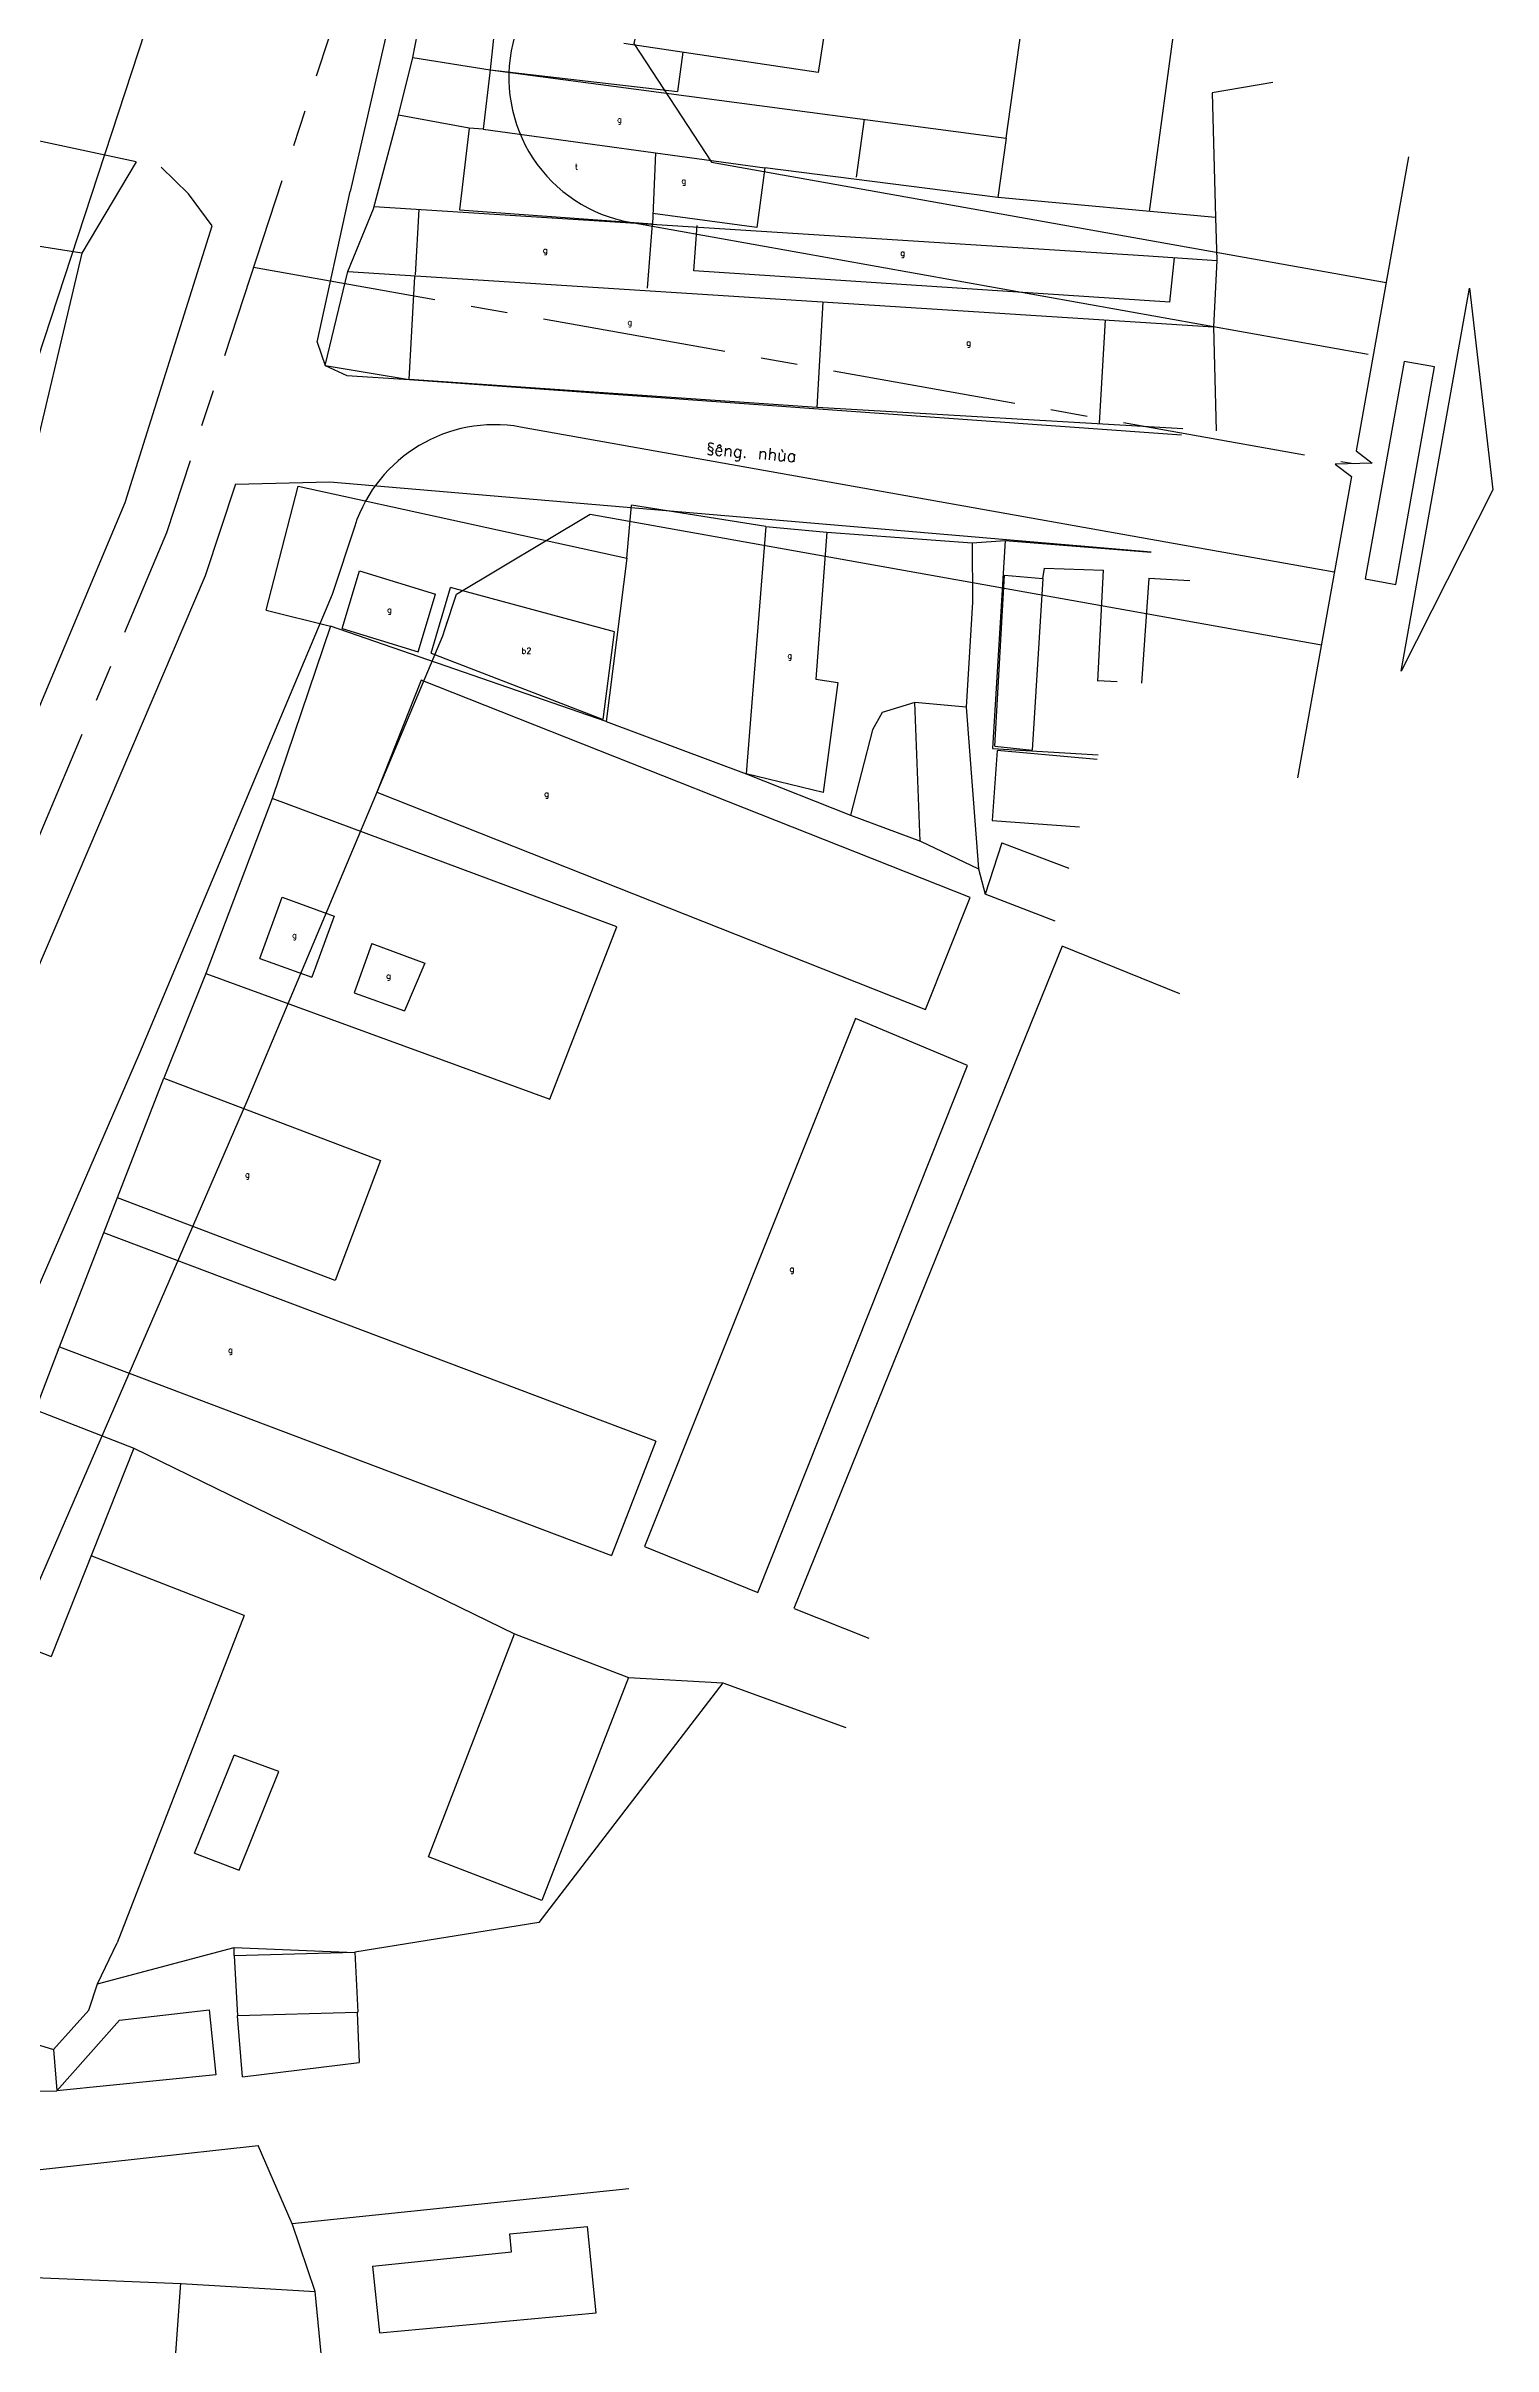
# Model space of a CAD drawing. Extents: x 597626 to 599942, y 1182063 to 1183198.
# Drawn here: x 598759.8 to 598858, y 1182287.3 to 1182443.5 of the extents above; entities that cross this region are included whole.
import ezdxf
from ezdxf.enums import TextEntityAlignment as Align

# ---------------------------------------------------------------- set-up
doc = ezdxf.new("R2010")
doc.units = 0
doc.header["$MEASUREMENT"] = 0
doc.linetypes.add('CENTER', pattern=[2, 1.25, -0.25, 0.25, -0.25])
doc.linetypes.add('DASHED', pattern=[19.049999999999997, 12.7, -6.35])
doc.layers.get('0').update_dxf_attribs({"linetype": 'CONTINUOUS'})
for name, color, linetype in [('DUONG', 252, 'DASHED'), ('HIENTRANG', 8, 'CONTINUOUS'), ('LE-TRONG', 6, 'CONTINUOUS'), ('NET-LENGOAI', 5, 'CONTINUOUS'), ('NET-LETRONG', 6, 'CONTINUOUS'), ('NET-TIM', 2, 'CENTER')]:
    doc.layers.add(name, color=color, linetype=linetype)
doc.styles.add('TXT', font='txt.shx')

msp = doc.modelspace()

# ---------------------------------------------------------------- linework, layer by layer
at = {"color": 0}
msp.add_lwpolyline([(598852.3000696845, 1182436.010597225), (598848.7326182673, 1182416.037132231), (598849.8400572015, 1182415.212040173), (598847.3156052108, 1182415.128979131), (598848.423044145, 1182414.303887073), (598844.7656544372, 1182393.826875124)], dxfattribs=at)
at = {"layer": 'DUONG', "linetype": 'CONTINUOUS', "ltscale": 50, "const_width": 18, "flags": 128}
msp.add_lwpolyline([(598156.2312913772, 1182188.055927799), (598249.8137252429, 1182218.189891815), (598328.3279702174, 1182243.471831332), (598501.5756809174, 1182299.258372293), (598641.878757354, 1182344.436593056), (598755.5909292791, 1182381.052423137)], close=True, dxfattribs=at)
at = {"layer": 'HIENTRANG', "linetype": 'CONTINUOUS'}
for p, q in [((598834.71, 1182432.3), (598839.78, 1182469.74)), ((598784.68, 1182442.77), (598786.37, 1182451.51)), ((598790.86, 1182450.45), (598789.93, 1182441.93)), ((598813.01, 1182446.94), (598812.21, 1182441.74)), ((598824.98, 1182437.28), (598826.17, 1182445.85)), ((598783.7000000001, 1182438.85), (598784.6900000001, 1182442.77)), ((598784.6900000001, 1182442.77), (598789.93, 1182441.93)), ((598812.21, 1182441.74), (598799.02, 1182443.72)), ((598803.01, 1182443.12), (598802.65, 1182440.46)), ((598789.93, 1182441.93), (598789.46, 1182437.89)), ((598789.93, 1182441.93), (598802.65, 1182440.46)), ((598789.93, 1182441.93), (598824.98, 1182437.28)), ((598765.89, 1182435.67), (598745.36, 1182440.08)), ((598843.0869728387, 1182441.050062017), (598838.96, 1182440.36)), ((598838.97, 1182440.36), (598839.2000000001, 1182431.89)), ((598782.02, 1182432.47), (598783.7000000001, 1182438.85)), ((598788.5, 1182437.96), (598783.7000000001, 1182438.85)), ((598814.81, 1182434.62), (598815.35, 1182438.56)), ((598788.5, 1182437.96), (598787.86, 1182432.4)), ((598789.46, 1182437.89), (598788.5, 1182437.96)), ((598789.46, 1182437.89), (598808.58, 1182435.27)), ((598824.98, 1182437.28), (598824.42, 1182433.24)), ((598765.89, 1182435.67), (598762.2000000001, 1182429.46)), ((598769.4500000001, 1182433.5), (598767.59, 1182435.31)), ((598769.4499999861, 1182433.500000003), (598767.589999986, 1182435.310000004)), ((598801.17, 1182436.29), (598800.96, 1182431.47)), ((598808.58, 1182435.27), (598808.04, 1182431.21)), ((598824.42, 1182433.24), (598808.58, 1182435.27)), ((598771.05, 1182431.33), (598769.4500000001, 1182433.5)), ((598771.0499999862, 1182431.330000004), (598769.4499999861, 1182433.500000003)), ((598778.1900000001, 1182423.42), (598780.4400000001, 1182433.65)), ((598762.2000000001, 1182429.46), (598740.1, 1182432.99)), ((598780.27, 1182428.23), (598782.02, 1182432.47)), ((598782.06, 1182432.63), (598834.3, 1182429.3)), ((598784.86, 1182427.99), (598785.11, 1182432.44)), ((598787.86, 1182432.4), (598800.96, 1182431.47)), ((598808.04, 1182431.21), (598800.99, 1182432.16)), ((598839.2000000001, 1182431.89), (598824.42, 1182433.24)), ((598839.2000000001, 1182431.89), (598839.29, 1182428.96)), ((598800.63, 1182427.1), (598800.96, 1182431.47)), ((598803.77, 1182428.27), (598804, 1182431.35)), ((598762.2000000001, 1182429.46), (598758.29, 1182412.89)), ((598834.3, 1182429.3), (598839.29, 1182428.96)), ((598836.08, 1182426.13), (598836.4, 1182429.16)), ((598839.29, 1182428.96), (598839.06, 1182424.47)), ((598778.73, 1182421.84), (598780.27, 1182428.23)), ((598780.27, 1182428.23), (598839.06, 1182424.47)), ((598784.43, 1182420.89), (598784.83, 1182427.89)), ((598836.08, 1182426.13), (598803.77, 1182428.27)), ((598812.14, 1182418.98), (598812.55, 1182426.17)), ((598831.31, 1182417.92), (598831.71, 1182424.94)), ((598839.06, 1182424.47), (598839.24, 1182417.4)), ((598778.73, 1182421.84), (598784.43, 1182420.89)), ((598812.14, 1182418.98), (598784.43, 1182420.89)), ((598836.9806088841, 1182417.531728338), (598812.14, 1182418.98)), ((598774.72, 1182405.21), (598776.9, 1182413.63)), ((598776.9, 1182413.63), (598799.22, 1182408.74)), ((598799.22, 1182408.74), (598799.53, 1182412.34)), ((598808.66, 1182410.91), (598799.53, 1182412.34)), ((598808.66, 1182410.91), (598807.33, 1182394.09)), ((598808.66, 1182410.91), (598812.79, 1182410.52)), ((598812.79, 1182410.52), (598812.04, 1182400.52)), ((598812.79, 1182410.52), (598822.66, 1182409.79)), ((598822.66, 1182409.79), (598824.9, 1182409.96)), ((598824.9, 1182409.96), (598824.04, 1182395.83)), ((598824.9, 1182409.96), (598834.8054555244, 1182409.154241687)), ((598799.22, 1182408.74), (598797.8200000001, 1182397.66)), ((598822.66, 1182409.79), (598822.7000000001, 1182405.77)), ((598779.88, 1182403.98), (598781.0700000001, 1182407.9)), ((598781.0700000001, 1182407.9), (598786.23, 1182406.3)), ((598785.93, 1182402.3), (598787.25, 1182406.76)), ((598798.38, 1182403.74), (598787.25, 1182406.76)), ((598824.2000000001, 1182395.98), (598824.86, 1182407.6)), ((598824.86, 1182407.6), (598827.46, 1182407.37)), ((598827.46, 1182407.37), (598826.73, 1182395.71)), ((598827.46, 1182407.37), (598827.5700000001, 1182408.08)), ((598827.5700000001, 1182408.08), (598831.58, 1182407.94)), ((598831.2000000001, 1182400.4), (598831.58, 1182407.94)), ((598834.66, 1182407.39), (598834.17, 1182400.26)), ((598834.66, 1182407.39), (598837.4400000001, 1182407.23)), ((598774.72, 1182405.21), (598779.09, 1182404.14)), ((598785.04, 1182402.38), (598786.23, 1182406.3)), ((598822.7000000001, 1182405.77), (598822.25, 1182398.62)), ((598779.09, 1182404.14), (598775.14, 1182392.42)), ((598797.8200000001, 1182397.66), (598779.09, 1182404.14)), ((598779.88, 1182403.98), (598785.04, 1182402.38)), ((598797.62, 1182397.78), (598798.38, 1182403.74)), ((598785.93, 1182402.3), (598797.62, 1182397.78)), ((598812.04, 1182400.52), (598813.54, 1182400.3)), ((598785.26, 1182400.46), (598782.23, 1182392.86)), ((598822.53, 1182385.7), (598785.26, 1182400.46)), ((598813.54, 1182400.3), (598812.55, 1182392.83)), ((598832.517796276, 1182400.343444633), (598831.2000000001, 1182400.41)), ((598797.8200000001, 1182397.66), (598807.33, 1182394.09)), ((598816.55, 1182398.26), (598815.9, 1182397.08)), ((598818.77, 1182398.94), (598816.55, 1182398.26)), ((598819.14, 1182389.52), (598818.77, 1182398.94)), ((598822.25, 1182398.62), (598818.77, 1182398.94)), ((598822.25, 1182398.62), (598823.09, 1182387.64)), ((598815.9, 1182397.08), (598814.4, 1182391.29)), ((598824.04, 1182395.83), (598831.2315100967, 1182395.389382313)), ((598824.2000000001, 1182395.98), (598826.73, 1182395.71)), ((598824.37, 1182395.68), (598824.02, 1182390.94)), ((598831.1505846416, 1182395.077702258), (598824.37, 1182395.68)), ((598782.23, 1182392.86), (598819.5, 1182378.08)), ((598807.33, 1182394.09), (598814.4, 1182391.29)), ((598812.54, 1182392.83), (598807.33, 1182394.09)), ((598775.14, 1182392.42), (598770.63, 1182380.54)), ((598798.53, 1182383.7), (598775.14, 1182392.42)), ((598814.4, 1182391.29), (598819.15, 1182389.52)), ((598824.02, 1182390.94), (598829.9623658177, 1182390.501341106)), ((598819.15, 1182389.52), (598823.1, 1182387.64)), ((598824.67, 1182389.41), (598823.54, 1182385.92)), ((598824.67, 1182389.41), (598829.2340991442, 1182387.696461023)), ((598823.1, 1182387.64), (598823.54, 1182385.92)), ((598774.3, 1182381.56), (598775.8200000001, 1182385.72)), ((598775.8200000001, 1182385.72), (598779.34, 1182384.44)), ((598819.5, 1182378.08), (598822.53, 1182385.7)), ((598828.2982225135, 1182384.091982311), (598823.54, 1182385.92)), ((598779.34, 1182384.44), (598777.8200000001, 1182380.28)), ((598793.99, 1182372.01), (598798.53, 1182383.7)), ((598781.9, 1182382.58), (598780.71, 1182379.23)), ((598781.9, 1182382.58), (598785.51, 1182381.24)), ((598828.78, 1182382.39), (598810.56, 1182337.4)), ((598836.77, 1182379.16), (598828.78, 1182382.39)), ((598770.63, 1182380.54), (598767.78, 1182373.42)), ((598770.63, 1182380.54), (598793.99, 1182372.01)), ((598774.3, 1182381.56), (598777.8200000001, 1182380.28)), ((598785.51, 1182381.24), (598784.12, 1182377.99)), ((598780.71, 1182379.23), (598784.12, 1182377.99)), ((598814.75, 1182377.49), (598800.42, 1182341.61)), ((598822.35, 1182374.29), (598814.75, 1182377.49)), ((598808.12, 1182338.49), (598822.35, 1182374.29)), ((598760.6900000001, 1182355.17), (598767.78, 1182373.42)), ((598767.78, 1182373.42), (598782.48, 1182367.83)), ((598782.48, 1182367.83), (598779.4, 1182359.68)), ((598779.4, 1182359.68), (598764.62, 1182365.3)), ((598801.18, 1182348.76), (598763.7000000001, 1182362.92)), ((598759.06, 1182350.9), (598760.6900000001, 1182355.17)), ((598760.61, 1182355), (598760.6900000001, 1182355.17)), ((598760.68, 1182355.17), (598798.17, 1182341)), ((598759.06, 1182350.9), (598765.73, 1182348.3)), ((598765.73, 1182348.3), (598760.12, 1182334.14)), ((598765.73, 1182348.3), (598791.59, 1182335.67)), ((598801.18, 1182348.76), (598798.17, 1182341)), ((598800.42, 1182341.61), (598808.12, 1182338.49)), ((598773.23, 1182336.92), (598762.83, 1182340.97)), ((598753.4500000001, 1182336.74), (598760.12, 1182334.14)), ((598773.23, 1182336.92), (598764.6, 1182314.7)), ((598810.5700000001, 1182337.4), (598815.6494260451, 1182335.375820256)), ((598785.74, 1182320.53), (598791.59, 1182335.67)), ((598791.59, 1182335.67), (598799.33, 1182332.72)), ((598805.74, 1182332.36), (598793.24, 1182316.08)), ((598799.33, 1182332.72), (598793.4500000001, 1182317.57)), ((598799.33, 1182332.72), (598805.74, 1182332.36)), ((598805.74, 1182332.36), (598814.0786843962, 1182329.326192933)), ((598769.86, 1182320.78), (598772.55, 1182327.45)), ((598775.59, 1182326.33), (598772.55, 1182327.45)), ((598772.89, 1182319.62), (598775.59, 1182326.33)), ((598769.86, 1182320.79), (598772.89, 1182319.62)), ((598793.4500000001, 1182317.57), (598785.74, 1182320.53)), ((598763.28, 1182311.91), (598764.6, 1182314.7)), ((598793.24, 1182316.08), (598780.74, 1182314.06)), ((598739.84, 1182313.72), (598760.29, 1182307.45)), ((598763.28, 1182311.91), (598772.55, 1182314.37)), ((598772.56, 1182313.82), (598772.55, 1182314.38)), ((598772.55, 1182314.37), (598780.74, 1182314.04)), ((598772.56, 1182313.82), (598780.74, 1182314.06)), ((598772.56, 1182313.82), (598772.78, 1182309.73)), ((598780.74, 1182314.06), (598780.96, 1182309.99)), ((598762.6900000001, 1182310.12), (598763.28, 1182311.91)), ((598760.29, 1182307.45), (598762.6900000001, 1182310.12)), ((598764.77, 1182309.44), (598770.86, 1182310.14)), ((598770.85, 1182310.14), (598771.3, 1182305.72)), ((598780.9, 1182309.97), (598772.78, 1182309.73)), ((598780.9, 1182309.97), (598781.05, 1182306.56)), ((598760.51, 1182304.64), (598764.77, 1182309.44)), ((598773.12, 1182305.58), (598772.78, 1182309.73)), ((598760.29, 1182307.45), (598760.51, 1182304.65)), ((598771.3, 1182305.72), (598760.51, 1182304.64)), ((598773.12, 1182305.58), (598781.04, 1182306.56)), ((598756.9400000001, 1182304.6), (598760.51, 1182304.64)), ((598758.5700000001, 1182299.21), (598774.1900000001, 1182300.92)), ((598776.49, 1182295.61), (598774.1900000001, 1182300.92)), ((598776.49, 1182295.62), (598799.36, 1182298)), ((598778.06, 1182291), (598776.49, 1182295.62)), ((598791.27, 1182294.93), (598796.54, 1182295.42)), ((598791.38, 1182293.7), (598791.27, 1182294.93)), ((598797.13, 1182289.56), (598796.54, 1182295.42)), ((598781.9500000001, 1182292.72), (598791.38, 1182293.7)), ((598781.9500000001, 1182292.72), (598782.42, 1182288.19)), ((598758.46, 1182291.97), (598768.93, 1182291.56)), ((598766.26, 1182254.82), (598768.93, 1182291.57)), ((598768.93, 1182291.56), (598778.06, 1182291)), ((598781.5, 1182254.71), (598778.06, 1182291)), ((598782.42, 1182288.19), (598797.13, 1182289.56))]:
    msp.add_line(p, q, dxfattribs=at)
at = {"layer": 'HIENTRANG', "linetype": 'CONTINUOUS', "flags": 128}
for points in [[(598801.2199999858, 1182524.180000001), (598780.4399999859, 1182433.650000004)], [(598778.1899999859, 1182423.420000004), (598780.4399999859, 1182433.650000004)], [(598749.9999999861, 1182376.480000005), (598765.139999986, 1182412.540000004), (598771.0499999862, 1182431.330000004)], [(598778.1899999859, 1182423.420000004), (598778.7299999857, 1182421.840000004), (598780.2099999856, 1182421.160000004), (598784.4299999857, 1182420.890000004), (598836.8781994942, 1182417.137304059)], [(598772.6399999859, 1182413.780000004), (598770.5899999859, 1182407.540000004), (598729.3299999865, 1182310.920000006)]]:
    msp.add_lwpolyline(points, dxfattribs=at)
at = {"layer": 'HIENTRANG', "linetype": 'CONTINUOUS'}
for points in [[(598750, 1182376.48), (598765.14, 1182412.54), (598771.05, 1182431.33)], [(598772.63, 1182413.78), (598779.05, 1182413.94), (598834.8138972247, 1182409.186754444)]]:
    msp.add_lwpolyline(points, dxfattribs=at)
at = {"layer": 'LE-TRONG', "linetype": 'CONTINUOUS', "flags": 128}
for points in [[(598856.4467528911, 1182427.098261553), (598858.033388388, 1182413.389113343), (598851.7990822865, 1182401.076859923), (598856.4467528911, 1182427.098261553)], [(598854.0638456232, 1182421.736574141), (598851.9918335227, 1182422.106655271), (598849.3544285565, 1182407.34033904), (598851.426440657, 1182406.97025791), (598854.0638456232, 1182421.736574141)]]:
    msp.add_lwpolyline(points, dxfattribs=at)
at = {"layer": 'NET-LENGOAI', "linetype": 'CONTINUOUS', "ltscale": 20, "flags": 128}
for points in [[(598794.7339841726, 1182593.722339061), (598792.1420310234, 1182573.061893484), (598788.6475569482, 1182544.09995948), (598786.2054429908, 1182525.64716763), (598777.3878513735, 1182488.40414571), (598768.3231911194, 1182450.118981861), (598759.1957829625, 1182422.260013754), (598756.7112947134, 1182414.676778984), (598746.9134902068, 1182391.374662163, -0.218702645377537), (598740.7602715918, 1182385.731970083), (598655.9659114665, 1182358.427805273, -0.416960198191562), (598640.8314585106, 1182366.279328589), (598573.0367650685, 1182583.782347659)], [(598818.5585831049, 1182590.82463721), (598815.9624237329, 1182570.130663852), (598812.458208647, 1182541.087997097), (598809.8389964154, 1182521.297037723), (598800.7422251325, 1182482.874839575), (598791.4700849329, 1182443.713371096, 0.430635267661534), (598799.442781886, 1182431.565189225), (598849.549629145, 1182422.615628229)], [(598847.2591287231, 1182407.787351536), (598791.999115199, 1182417.657317194, 0.3738174782049201), (598780.7378754887, 1182410.926555626), (598779.21406442, 1182406.27553058), (598766.1140700744, 1182375.119816213), (598742.1810784035, 1182319.885094711), (598721.8409498808, 1182274.766939292), (598707.7339628522, 1182243.917102048), (598702.9681037909, 1182233.541634563)]]:
    msp.add_lwpolyline(points, format="xyb", dxfattribs=at)
at = {"layer": 'NET-LETRONG', "linetype": 'CONTINUOUS', "ltscale": 20}
for points in [[(598826.77673643, 1182592.063675999), (598823.902554636, 1182569.153587308), (598820.3950925466, 1182540.084009636), (598817.716847557, 1182519.84699442), (598808.5270062668, 1182481.031694791), (598799.6881495082, 1182443.700226233), (598804.9663173477, 1182435.657760398), (598850.7756686779, 1182427.475773178)], [(598786.8765386132, 1182403.968205464), (598787.6452492849, 1182406.314488846), (598796.715611337, 1182411.735778675), (598846.3799937343, 1182402.865246125)], [(598710.2378501416, 1182230.202355001), (598715.0065517197, 1182240.58401076), (598729.125279886, 1182271.459524087), (598749.4983111037, 1182316.650663751), (598773.4718703977, 1182371.97901088), (598786.7149876556, 1182403.475114445), (598787.0380895712, 1182404.461296482)]]:
    msp.add_lwpolyline(points, dxfattribs=at)
at = {"layer": 'NET-TIM', "ltscale": 10, "flags": 128}
for points in [[(598806.4953811151, 1182591.070644875), (598804.0522273781, 1182571.596278668), (598800.5528827976, 1182542.593978289), (598798.022219703, 1182523.472102677), (598789.0650534314, 1182485.639556752), (598779.8839937054, 1182446.862772394), (598767.9626795667, 1182410.476154782), (598755.0773695892, 1182379.831024212), (598731.2052293532, 1182324.736741152), (598710.9144548731, 1182279.728062099), (598696.8250795503, 1182248.91673898), (598692.0634842644, 1182238.550553906)], [(598773.8722821625, 1182428.513633485), (598848.5778312051, 1182415.170509652)]]:
    msp.add_lwpolyline(points, dxfattribs=at)

# ---------------------------------------------------------------- texts
at = {"layer": 'HIENTRANG', "linetype": 'CONTINUOUS', "style": 'TXT'}
for s, p in [('g', (598798.72, 1182438.48)), ('t', (598795.8, 1182435.34)), ('g', (598803.09, 1182434.32)), ('g', (598793.68, 1182429.61)), ('g', (598817.9500000001, 1182429.42)), ('g', (598799.42, 1182424.71)), ('g', (598822.43, 1182423.32)), ('g', (598783.1, 1182405.18)), ('b2', (598792.4, 1182402.46)), ('g', (598810.28, 1182402.07)), ('g', (598793.77, 1182392.68)), ('g', (598776.65, 1182383.07)), ('g', (598783.04, 1182380.32)), ('g', (598773.4500000001, 1182366.81)), ('g', (598810.43, 1182360.4)), ('g', (598772.31, 1182354.9))]:
    msp.add_text(s, height=0.40002, dxfattribs=at).set_placement(p, align=Align.MIDDLE)
msp.add_text('%%167%%173%%234ng. nh%%249a', height=0.79998, rotation=355.1816666666667, dxfattribs=at).set_placement((598807.6786499982, 1182415.823280398), align=Align.MIDDLE)

doc.saveas('drawing.dxf')
